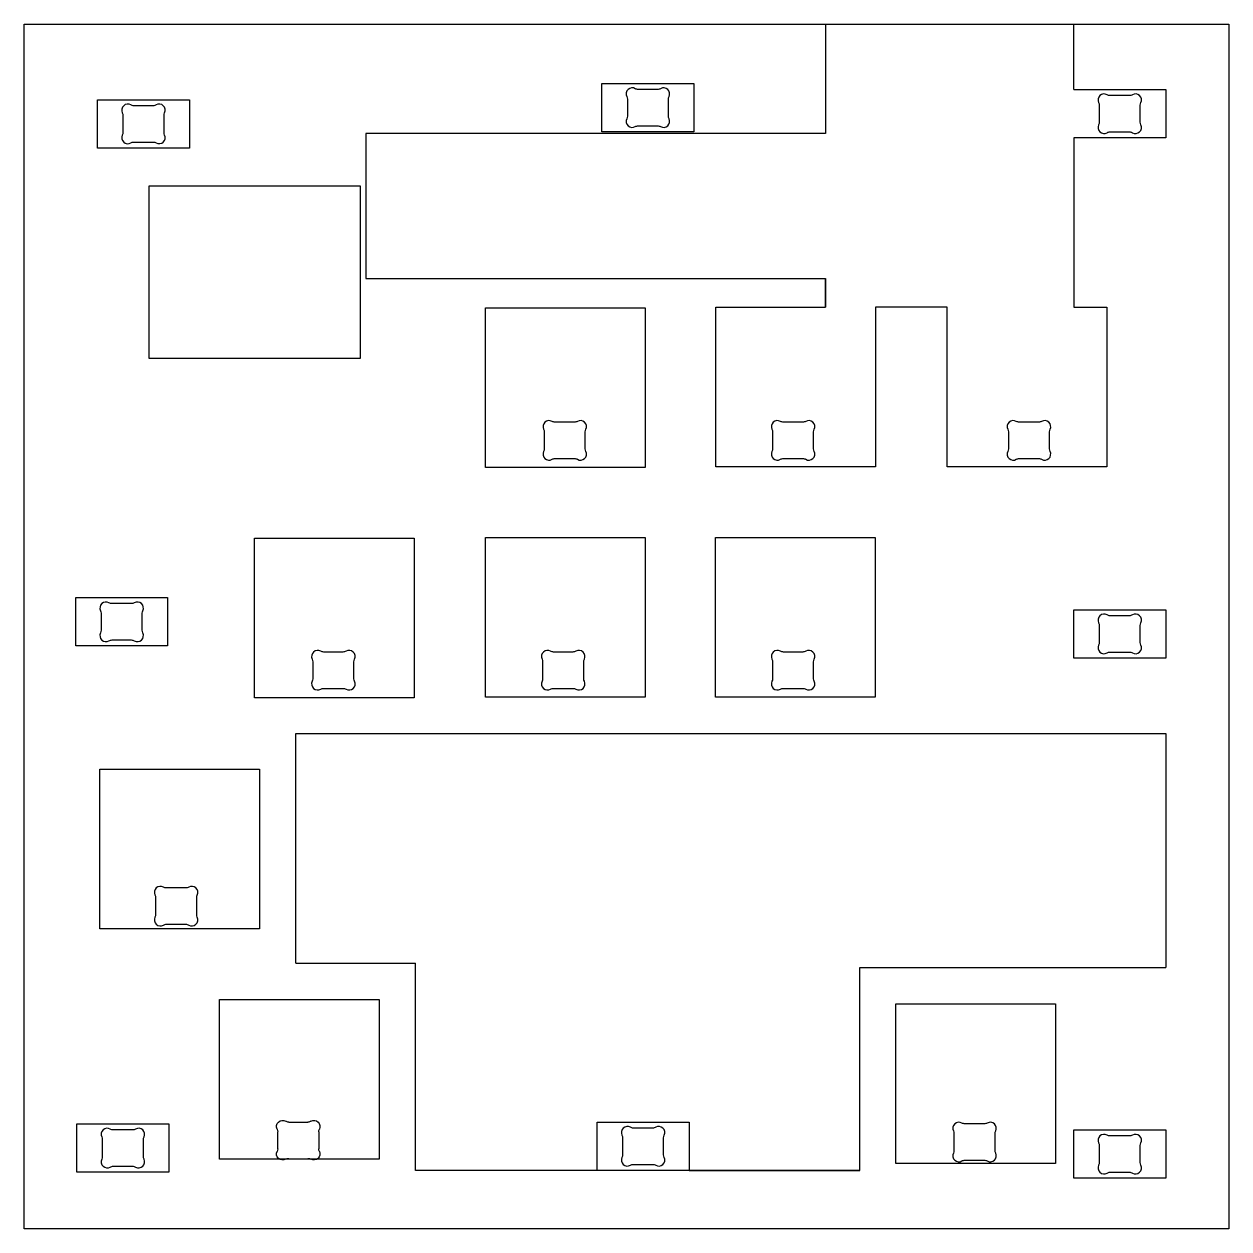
# Model space of a CAD drawing. Header units: millimetres. Extents: x 0 to 99.6, y 0 to 99.6.
import ezdxf

# ---------------------------------------------------------------- set-up
doc = ezdxf.new("R2010")
doc.units = ezdxf.units.MM
doc.layers.get('0').update_dxf_attribs({"linetype": 'CONTINUOUS'})

msp = doc.modelspace()

# ---------------------------------------------------------------- linework, layer by layer
for p, q in [((66.25, 99.589), (66.25, 90.549)), ((86.764, 94.182), (86.764, 99.589)), ((86.764, 94.182), (94.364, 94.182)), ((94.364, 94.182), (94.364, 90.182)), ((66.25, 90.549), (28.25, 90.549)), ((28.25, 90.549), (28.25, 78.55)), ((94.364, 90.182), (86.764, 90.182)), ((86.764, 90.182), (86.764, 76.18)), ((28.25, 78.55), (66.25, 78.55)), ((66.25, 78.55), (66.25, 76.18)), ((66.25, 76.18), (66.25, 78.55)), ((57.169, 62.98), (57.169, 76.18)), ((57.169, 76.18), (66.25, 76.18)), ((70.369, 76.18), (70.369, 62.98)), ((76.299, 76.18), (70.369, 76.18)), ((76.299, 62.98), (76.299, 76.18)), ((86.764, 76.18), (89.499, 76.18)), ((89.499, 76.18), (89.499, 62.98)), ((70.369, 62.98), (57.169, 62.98)), ((89.499, 62.98), (76.299, 62.98)), ((22.449, 40.94), (94.364, 40.94)), ((22.449, 38.94), (22.449, 40.94)), ((94.364, 40.94), (94.364, 21.605)), ((22.449, 21.975), (22.449, 38.94)), ((22.449, 21.975), (32.349, 21.975)), ((32.349, 4.83), (32.349, 21.975)), ((69.069, 4.83), (69.069, 21.605)), ((69.069, 21.605), (94.364, 21.605)), ((20.964, 6.627), (20.964, 8.033)), ((21.87, 8.83), (23.459, 8.83)), ((24.364, 8.033), (24.364, 6.627)), ((47.364, 4.83), (32.349, 4.83)), ((69.069, 4.83), (47.364, 4.83)), ((54.964, 4.83), (69.069, 4.83))]:
    msp.add_line(p, q)
for points in [[(0, 99.589), (99.589, 99.589), (99.589, 0), (88.269, 0), (69.069, 0), (0, 0)], [(55.364, 90.682), (47.764, 90.682), (47.764, 94.682), (55.364, 94.682)], [(13.67, 89.34), (6.07, 89.34), (6.07, 93.339), (13.67, 93.339)], [(10.315, 86.18), (10.315, 71.98), (27.814, 71.98), (27.814, 86.18)], [(51.349, 62.94), (38.149, 62.94), (38.149, 76.14), (51.349, 76.14)], [(32.249, 43.9), (19.05, 43.9), (19.05, 57.1), (32.249, 57.1)], [(51.349, 43.94), (38.149, 43.94), (38.149, 57.14), (51.349, 57.14)], [(70.349, 43.94), (57.149, 43.94), (57.149, 57.14), (70.349, 57.14)], [(11.865, 48.183), (4.265, 48.183), (4.265, 52.183), (11.865, 52.183)], [(94.364, 47.183), (86.764, 47.183), (86.764, 51.183), (94.364, 51.183)], [(19.449, 24.8), (6.25, 24.8), (6.25, 38), (19.449, 38)], [(29.349, 5.775), (16.15, 5.775), (16.15, 18.975), (29.349, 18.975)], [(85.269, 5.405), (72.069, 5.405), (72.069, 18.605), (85.269, 18.605)], [(11.965, 4.683), (4.365, 4.683), (4.365, 8.683), (11.965, 8.683)], [(54.964, 4.83), (47.364, 4.83), (47.364, 8.83), (54.964, 8.83)], [(94.364, 4.183), (86.764, 4.183), (86.764, 8.183), (94.364, 8.183)]]:
    msp.add_lwpolyline(points, close=True)
for points in [[(53.314, 91.763, -0.11265), (53.264, 91.979), (53.264, 93.385, -0.11265), (53.314, 93.602, 0.739914), (52.611, 94.251, -0.132997), (52.359, 94.182), (50.77, 94.182, -0.13295), (50.518, 94.251, 0.739884), (49.815, 93.602, -0.112627), (49.864, 93.385), (49.864, 91.979, -0.11265), (49.815, 91.763, 0.740062), (50.518, 91.114, -0.13295), (50.77, 91.182), (52.359, 91.182, -0.132997), (52.611, 91.114, 0.740092)], [(92.314, 91.263, -0.11265), (92.264, 91.479), (92.264, 92.885, -0.11265), (92.314, 93.102, 0.739914), (91.611, 93.751, -0.132997), (91.359, 93.682), (89.77, 93.682, -0.13295), (89.517, 93.751, 0.739884), (88.815, 93.102, -0.112627), (88.864, 92.885), (88.864, 91.479, -0.11265), (88.815, 91.263, 0.740062), (89.517, 90.614, -0.13295), (89.77, 90.682), (91.359, 90.682, -0.132997), (91.611, 90.614, 0.740092)], [(11.619, 90.42, -0.112651), (11.57, 90.637), (11.57, 92.042, -0.112651), (11.619, 92.259, 0.740092), (10.917, 92.908, -0.13295), (10.664, 92.839), (9.075, 92.839, -0.13295), (8.823, 92.908, 0.740077), (8.12, 92.259, -0.112627), (8.17, 92.042), (8.17, 90.637, -0.11265), (8.12, 90.42, 0.740077), (8.823, 89.771, -0.13295), (9.075, 89.839), (10.664, 89.839, -0.13295), (10.917, 89.771, 0.740092)], [(46.439, 64.263, -0.112648), (46.389, 64.48), (46.389, 65.885, -0.109421), (46.436, 66.096, 0.744879), (45.736, 66.751, -0.132998), (45.484, 66.682), (43.895, 66.682, -0.132951), (43.643, 66.751, 0.739884), (42.94, 66.102, -0.112652), (42.989, 65.885), (42.989, 64.48, -0.112648), (42.94, 64.263, 0.740076), (43.643, 63.614, -0.13295), (43.895, 63.682), (45.484, 63.682, -0.132997), (45.736, 63.614, 0.740106)], [(65.314, 64.263, -0.112648), (65.264, 64.48), (65.264, 65.885, -0.109421), (65.311, 66.096, 0.744879), (64.611, 66.751, -0.132998), (64.359, 66.682), (62.77, 66.682, -0.132951), (62.518, 66.751, 0.739884), (61.815, 66.102, -0.112652), (61.864, 65.885), (61.864, 64.48, -0.112648), (61.815, 64.263, 0.740076), (62.518, 63.614, -0.13295), (62.77, 63.682), (64.359, 63.682, -0.132997), (64.611, 63.614, 0.740106)], [(84.814, 64.263, -0.112648), (84.764, 64.48), (84.764, 65.885, -0.109421), (84.811, 66.096, 0.744879), (84.111, 66.751, -0.132998), (83.859, 66.682), (82.27, 66.682, -0.132951), (82.017, 66.751, 0.739884), (81.315, 66.102, -0.112652), (81.364, 65.885), (81.364, 64.48, -0.112648), (81.315, 64.263, 0.740076), (82.017, 63.614, -0.13295), (82.27, 63.682), (83.859, 63.682, -0.132997), (84.111, 63.614, 0.740106)], [(9.814, 49.263, -0.112648), (9.765, 49.48), (9.765, 50.885, -0.112652), (9.814, 51.102, 0.739899), (9.111, 51.751, -0.133005), (8.859, 51.683), (7.27, 51.683, -0.132951), (7.018, 51.751, 0.739914), (6.315, 51.102, -0.112629), (6.365, 50.885), (6.365, 49.48, -0.112648), (6.315, 49.263, 0.740106), (7.018, 48.614, -0.13295), (7.27, 48.683), (8.859, 48.683, -0.133004), (9.111, 48.614, 0.740091)], [(92.314, 48.263, -0.112648), (92.264, 48.48), (92.264, 49.885, -0.112652), (92.314, 50.102, 0.739914), (91.611, 50.751, -0.132998), (91.359, 50.683), (89.77, 50.683, -0.132951), (89.517, 50.751, 0.739884), (88.815, 50.102, -0.112629), (88.864, 49.885), (88.864, 48.48, -0.112648), (88.815, 48.263, 0.740076), (89.517, 47.614, -0.13295), (89.77, 47.683), (91.359, 47.683, -0.132997), (91.611, 47.614, 0.740106)], [(27.314, 45.263, -0.112648), (27.264, 45.48), (27.264, 46.885, -0.109291), (27.311, 47.096, 0.745065), (26.611, 47.751, -0.133005), (26.359, 47.683), (24.77, 47.683, -0.132951), (24.518, 47.751, 0.739914), (23.815, 47.102, -0.112652), (23.864, 46.885), (23.864, 45.48, -0.112648), (23.815, 45.263, 0.740106), (24.518, 44.614, -0.13295), (24.77, 44.683), (26.359, 44.683, -0.133004), (26.611, 44.614, 0.740091)], [(46.314, 45.263, -0.112648), (46.264, 45.48), (46.264, 46.885, -0.109421), (46.311, 47.097, 0.744879), (45.611, 47.751, -0.132998), (45.359, 47.683), (43.77, 47.683, -0.132951), (43.518, 47.751, 0.739884), (42.815, 47.102, -0.112652), (42.864, 46.885), (42.864, 45.48, -0.112648), (42.815, 45.263, 0.740076), (43.518, 44.614, -0.13295), (43.77, 44.683), (45.359, 44.683, -0.132997), (45.611, 44.614, 0.740106)], [(65.314, 45.263, -0.112648), (65.264, 45.48), (65.264, 46.885, -0.109421), (65.311, 47.097, 0.744879), (64.611, 47.751, -0.132998), (64.359, 47.683), (62.77, 47.683, -0.132951), (62.518, 47.751, 0.739884), (61.815, 47.102, -0.112652), (61.864, 46.885), (61.864, 45.48, -0.112648), (61.815, 45.263, 0.740076), (62.518, 44.614, -0.13295), (62.77, 44.683), (64.359, 44.683, -0.132997), (64.611, 44.614, 0.740106)], [(14.314, 25.763, -0.112648), (14.265, 25.98), (14.265, 27.386, -0.109291), (14.311, 27.596, 0.745065), (13.611, 28.251, -0.133005), (13.359, 28.183), (11.77, 28.183, -0.132951), (11.518, 28.251, 0.739914), (10.815, 27.602, -0.112652), (10.865, 27.386), (10.865, 25.98, -0.112648), (10.815, 25.763, 0.740106), (11.518, 25.114, -0.13295), (11.77, 25.183), (13.359, 25.183, -0.133004), (13.611, 25.114, 0.740091)], [(9.914, 5.763, -0.112652), (9.865, 5.98), (9.865, 7.386, -0.112652), (9.914, 7.603, 0.739899), (9.211, 8.251, -0.133004), (8.959, 8.183), (7.37, 8.183, -0.13295), (7.118, 8.251, 0.739914), (6.415, 7.603, -0.112629), (6.465, 7.386), (6.465, 5.98, -0.112652), (6.415, 5.763, 0.740078), (7.118, 5.114, -0.13295), (7.37, 5.183), (8.959, 5.183, -0.133004), (9.211, 5.114, 0.740063)], [(52.914, 5.91, -0.112652), (52.864, 6.127), (52.864, 7.533, -0.112652), (52.914, 7.75, 0.740106), (52.211, 8.398, -0.133004), (51.959, 8.33), (50.37, 8.33, -0.13295), (50.118, 8.398, 0.740106), (49.415, 7.75, -0.112629), (49.464, 7.533), (49.464, 6.127, -0.112652), (49.415, 5.91, 0.740078), (50.118, 5.262, -0.13295), (50.37, 5.33), (51.959, 5.33, -0.133004), (52.211, 5.262, 0.740078)], [(80.314, 6.263, -0.112652), (80.264, 6.48), (80.264, 7.886, -0.109421), (80.311, 8.097, 0.744879), (79.611, 8.751, -0.132997), (79.359, 8.683), (77.77, 8.683, -0.13295), (77.517, 8.751, 0.739884), (76.815, 8.103, -0.112652), (76.864, 7.886), (76.864, 6.48, -0.112652), (76.815, 6.263, 0.740048), (77.517, 5.614, -0.13295), (77.77, 5.683), (79.359, 5.683, -0.132997), (79.611, 5.614, 0.740078)], [(92.314, 5.263, -0.112652), (92.264, 5.48), (92.264, 6.886, -0.112652), (92.314, 7.103, 0.739914), (91.611, 7.751, -0.132997), (91.359, 7.683), (89.77, 7.683, -0.13295), (89.517, 7.751, 0.739884), (88.815, 7.103, -0.112629), (88.864, 6.886), (88.864, 5.48, -0.112652), (88.815, 5.263, 0.740048), (89.517, 4.614, -0.13295), (89.77, 4.683), (91.359, 4.683, -0.132997), (91.611, 4.614, 0.740078)]]:
    msp.add_lwpolyline(points, format="xyb", close=True)
at = {"extrusion": (0, 0, -1)}
for centre, start, end in [((-21.365, 8.467), -25.71404, 120.30735), ((-23.963, 8.467), 59.69406, 206.46717), ((-20.464, 8.033), 154.28995, 179.99945), ((-21.87, 9.33), 270.00686, 300.29912), ((-23.459, 9.33), 239.70088, 270.00538), ((-24.864, 8.033), -0.02305, 24.93485), ((-21.365, 6.193), -120.30599, 25.71134), ((-20.464, 6.627), 180.00055, 205.71005), ((-23.963, 6.193), 154.28945, 300.30459), ((-24.864, 6.627), 334.28995, 359.99945), ((-21.87, 5.33), 59.70088, 89.99314), ((-23.459, 5.33), 89.99462, 120.29912)]:
    msp.add_arc(centre, 0.5, start, end, dxfattribs=at)

doc.saveas('drawing.dxf')
